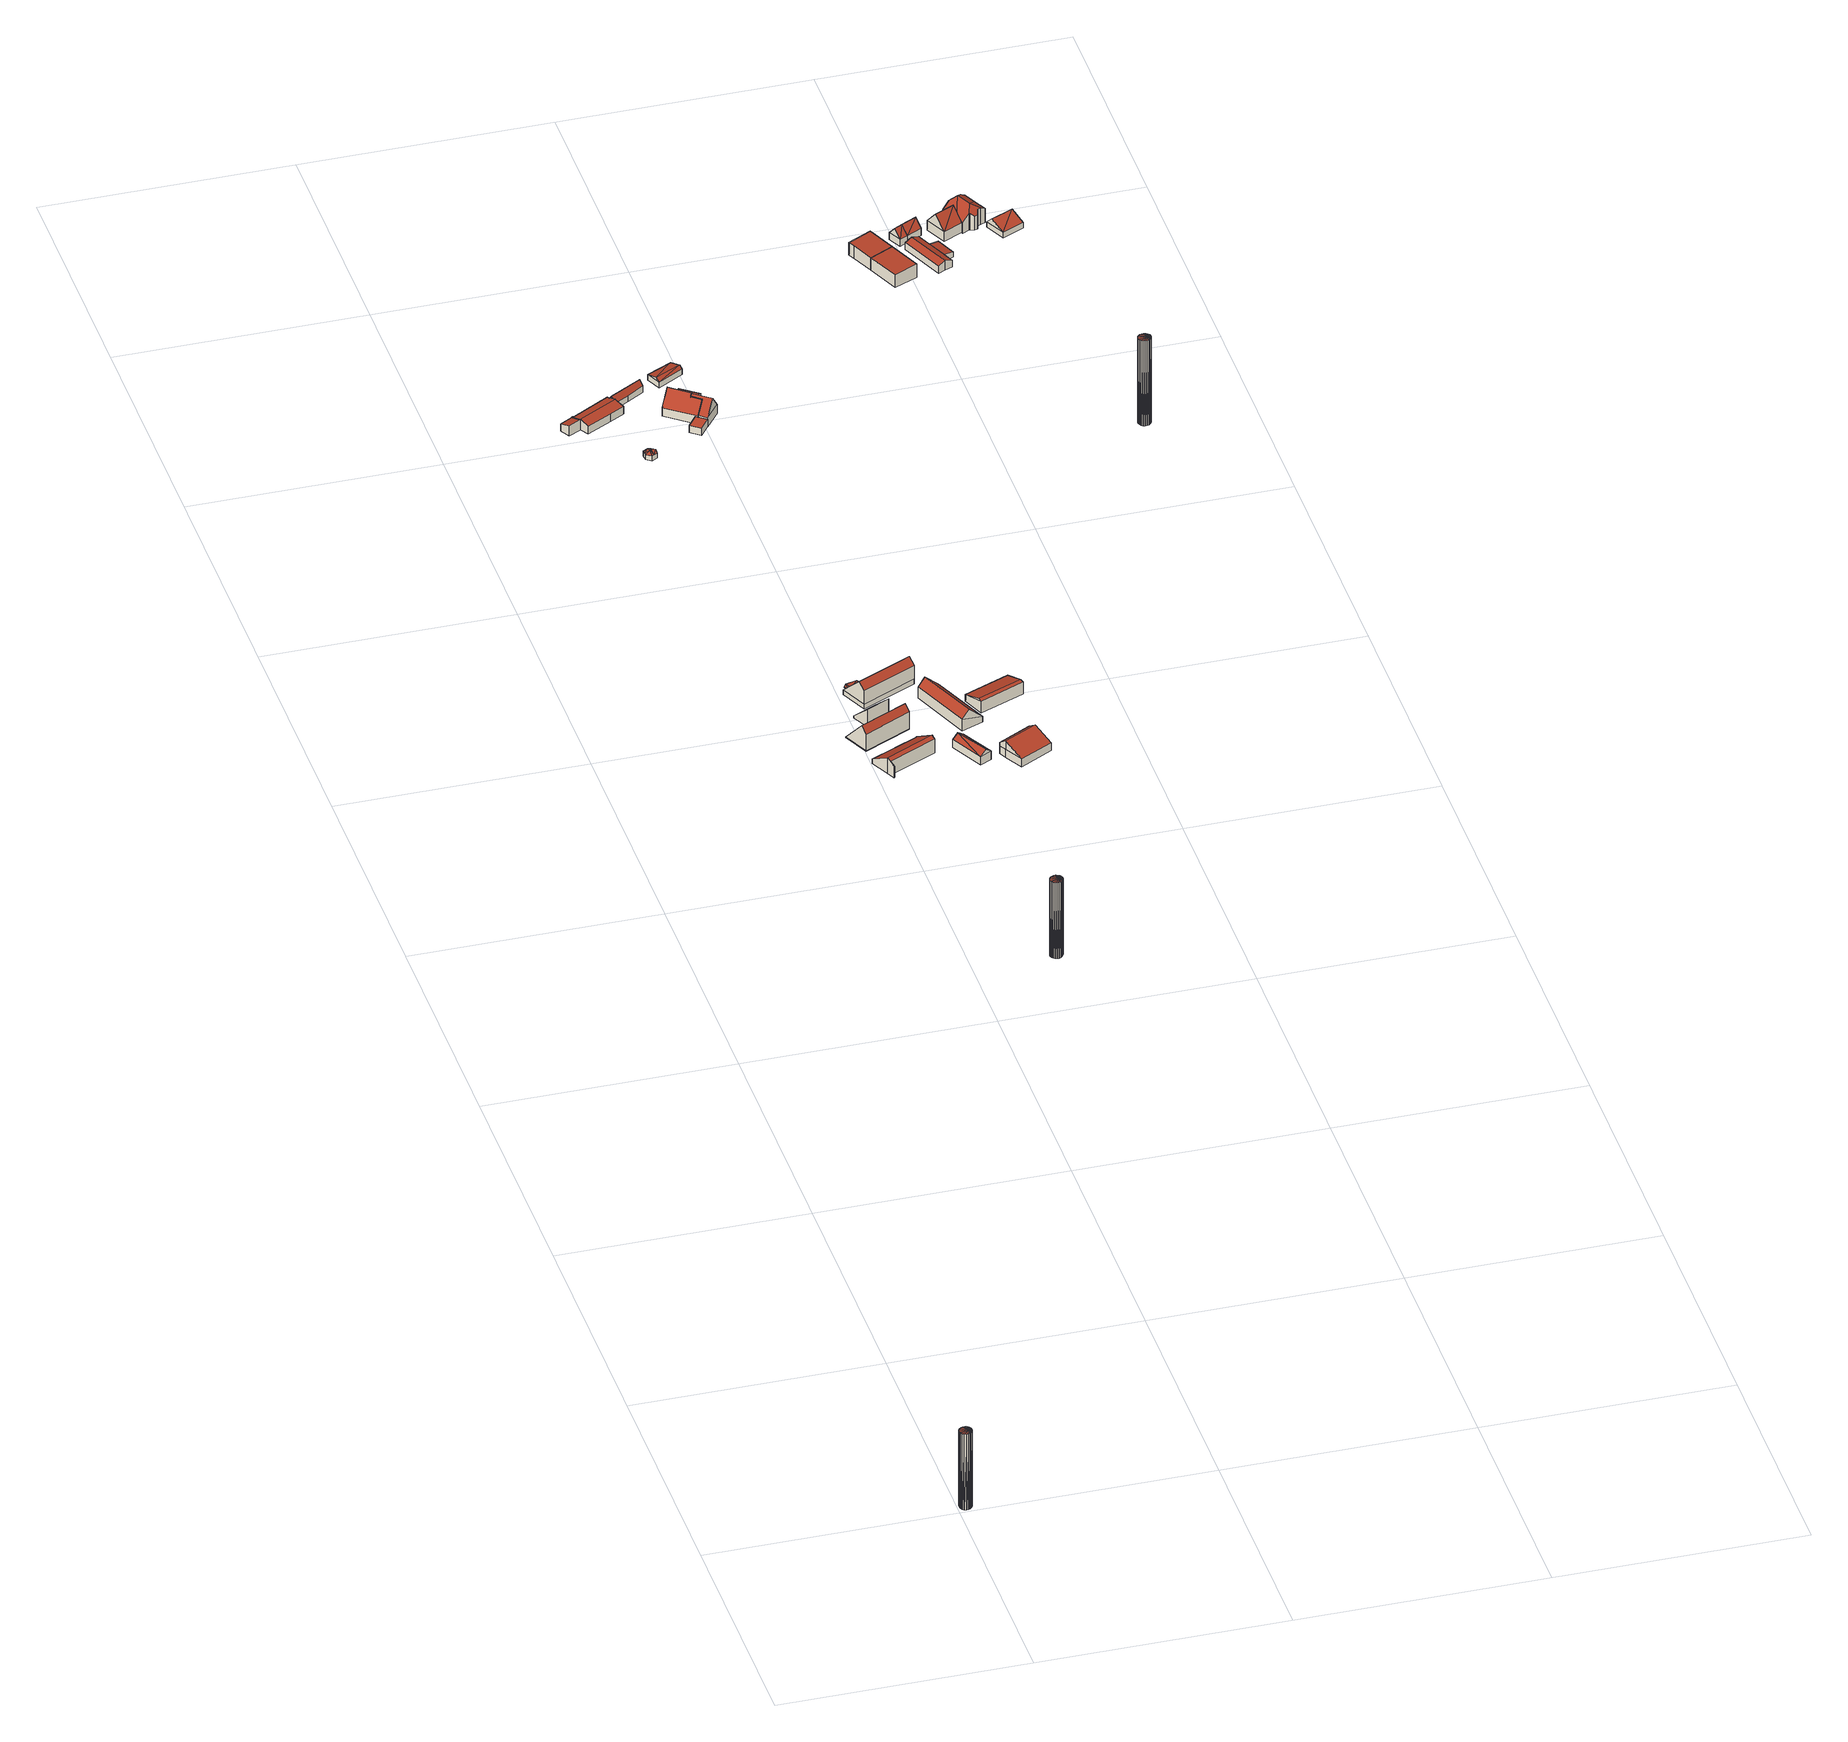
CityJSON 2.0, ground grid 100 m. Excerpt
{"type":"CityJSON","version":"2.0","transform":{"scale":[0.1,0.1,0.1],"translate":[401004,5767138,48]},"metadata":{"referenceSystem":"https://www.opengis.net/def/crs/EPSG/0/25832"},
"CityObjects":{
"building1":{"type":"Building","attributes":{"Geometrietyp2DReferenz":"1000","Gemeindeschluessel":"05566012","function":"51002_1251","roofType":"9999","measuredHeight":34.34},"geometry":[{"type":"Solid","lod":"2","boundaries":[[[[0,1,2]],[[3,4,5]],[[4,0,5]],[[6,7,3]],[[7,4,3]],[[8,9,6]],[[9,7,6]],[[10,11,8]],[[11,9,8]],[[12,13,10]],[[13,11,10]],[[14,15,12]],[[15,13,12]],[[16,17,14]],[[17,15,14]],[[18,19,16]],[[19,17,16]],[[20,21,18]],[[21,19,18]],[[22,23,20]],[[23,21,20]],[[24,25,22]],[[25,23,22]],[[26,27,24]],[[27,25,24]],[[28,29,26]],[[29,27,26]],[[30,31,28]],[[31,29,28]],[[32,33,30]],[[33,31,30]],[[34,35,32]],[[35,33,32]],[[36,37,34]],[[37,35,34]],[[38,39,36]],[[39,37,36]],[[2,1,38]],[[1,39,38]],[[5,0,2]],[[39,1,37]],[[1,0,37]],[[0,4,37]],[[4,7,37]],[[7,9,37]],[[9,11,37]],[[11,13,37]],[[13,15,37]],[[15,17,37]],[[17,19,37]],[[19,21,37]],[[21,23,37]],[[23,25,37]],[[25,27,37]],[[27,29,37]],[[29,31,37]],[[31,33,37]],[[33,35,37]],[[2,38,5]],[[38,36,5]],[[36,34,5]],[[34,32,5]],[[32,30,5]],[[30,28,5]],[[28,26,5]],[[26,24,5]],[[24,22,5]],[[22,20,5]],[[20,18,5]],[[18,16,5]],[[16,14,5]],[[14,12,5]],[[12,10,5]],[[10,8,5]],[[8,6,5]],[[6,3,5]]]],"semantics":{"surfaces":[{"type":"WallSurface"},{"type":"GroundSurface"},{"type":"RoofSurface"}],"values":[[0,0,0,0,0,0,0,0,0,0,0,0,0,0,0,0,0,0,0,0,0,0,0,0,0,0,0,0,0,0,0,0,0,0,0,0,0,0,0,0,1,1,1,1,1,1,1,1,1,1,1,1,1,1,1,1,1,1,2,2,2,2,2,2,2,2,2,2,2,2,2,2,2,2,2,2]]}}]},
"building2":{"type":"Building","attributes":{"Geometrietyp2DReferenz":"1000","Gemeindeschluessel":"05566012","function":"51002_1251","roofType":"9999","measuredHeight":34.44},"geometry":[{"type":"Solid","lod":"2","boundaries":[[[[40,41,42]],[[41,43,42]],[[44,45,40]],[[45,41,40]],[[46,47,44]],[[47,45,44]],[[48,49,46]],[[49,47,46]],[[50,51,48]],[[51,49,48]],[[52,53,50]],[[53,51,50]],[[54,55,52]],[[55,53,52]],[[56,57,54]],[[57,55,54]],[[58,59,56]],[[59,57,56]],[[60,61,58]],[[61,59,58]],[[62,63,60]],[[63,61,60]],[[64,65,62]],[[65,63,62]],[[66,67,64]],[[67,65,64]],[[68,69,66]],[[69,67,66]],[[70,71,68]],[[71,69,68]],[[72,73,70]],[[73,71,70]],[[74,75,72]],[[75,73,72]],[[76,77,74]],[[77,75,74]],[[78,79,76]],[[79,77,76]],[[42,43,78]],[[43,79,78]],[[55,57,79]],[[57,59,79]],[[59,61,79]],[[61,63,79]],[[63,65,79]],[[65,67,79]],[[67,69,79]],[[69,71,79]],[[71,73,79]],[[73,75,79]],[[75,77,79]],[[43,41,79]],[[41,45,79]],[[45,47,79]],[[47,49,79]],[[49,51,79]],[[51,53,79]],[[53,55,79]],[[40,42,44]],[[42,78,44]],[[78,76,44]],[[76,74,44]],[[74,72,44]],[[72,70,44]],[[70,68,44]],[[68,66,44]],[[66,64,44]],[[64,62,44]],[[62,60,44]],[[60,58,44]],[[58,56,44]],[[56,54,44]],[[54,52,44]],[[52,50,44]],[[50,48,44]],[[48,46,44]]]],"semantics":{"surfaces":[{"type":"WallSurface"},{"type":"GroundSurface"},{"type":"RoofSurface"}],"values":[[0,0,0,0,0,0,0,0,0,0,0,0,0,0,0,0,0,0,0,0,0,0,0,0,0,0,0,0,0,0,0,0,0,0,0,0,0,0,0,0,1,1,1,1,1,1,1,1,1,1,1,1,1,1,1,1,1,1,2,2,2,2,2,2,2,2,2,2,2,2,2,2,2,2,2,2]]}}]},
"building3":{"type":"Building","attributes":{"name":"Schirk","Gemeindeschluessel":"05566012","Geometrietyp2DReferenz":"3000","function":"31001_1000","roofType":"3100","measuredHeight":7.13},"address":[{"country":"Germany","locality":"Greven","thoroughfareNumber":"5","thoroughfareName":"Pickstiege"}],"geometry":[{"type":"Solid","lod":"2","boundaries":[[[[80,81,82,83]],[[84,85,81,80]],[[86,87,85,84]],[[88,89,87,86]],[[90,91,89,88]],[[92,93,91,90]],[[94,95,93,92]],[[96,97,95,94]],[[98,99,97,96]],[[100,101,99,98]],[[102,103,101,100]],[[83,82,103,102]],[[96,94,92,90,88,86,84,98]],[[80,83,102,100,98,84]],[[81,85,87,89,91,93,95,97,99,101,103,82]]]],"semantics":{"surfaces":[{"type":"WallSurface"},{"type":"RoofSurface"},{"type":"GroundSurface"}],"values":[[0,0,0,0,0,0,0,0,0,0,0,0,1,1,2]]}}]},
"building4":{"type":"Building","attributes":{"Gemeindeschluessel":"05566012","Geometrietyp2DReferenz":"3000","function":"31001_2700"},"children":["building4-1","building4-2"]},
"building4-1":{"type":"BuildingPart","attributes":{"roofType":"3100","measuredHeight":10.55},"parents":["building4"],"geometry":[{"type":"Solid","lod":"2","boundaries":[[[[104,105,106,107]],[[108,109,105,104]],[[110,111,109,108]],[[112,113,111,110]],[[110,114,115,107,112]],[[115,114,116,117]],[[116,114,110,108]],[[117,116,108,104]],[[115,117,104,107]],[[106,105,109,111,113]],[[113,112,107,106]]]],"semantics":{"surfaces":[{"type":"WallSurface"},{"type":"RoofSurface"},{"type":"GroundSurface"},{"type":"ClosureSurface"}],"values":[[0,0,0,0,1,1,0,0,0,2,3]]}}]},
"building4-2":{"type":"BuildingPart","attributes":{"roofType":"2100","measuredHeight":7.65},"parents":["building4"],"geometry":[{"type":"Solid","lod":"2","boundaries":[[[[118,107,106,119,120]],[[121,122,113,112,123]],[[120,119,122,121]],[[123,118,120,121]],[[106,113,122,119]],[[112,107,118,123]],[[113,106,107,112]]]],"semantics":{"surfaces":[{"type":"WallSurface"},{"type":"RoofSurface"},{"type":"GroundSurface"},{"type":"ClosureSurface"}],"values":[[0,0,0,1,2,0,3]]}}]},
"building5":{"type":"Building","attributes":{"Gemeindeschluessel":"05566012","Geometrietyp2DReferenz":"3000","function":"31001_2700"},"children":["building5-1","building5-2"]},
"building5-1":{"type":"BuildingPart","attributes":{"roofType":"3100","measuredHeight":11.07},"parents":["building5"],"geometry":[{"type":"Solid","lod":"2","boundaries":[[[[124,125,126,127,128]],[[129,130,125,124]],[[131,132,130,129]],[[133,134,132,131]],[[135,136,137,134,133]],[[135,133,138,139,124,128]],[[139,138,140,141]],[[141,140,131,129]],[[140,138,133,131]],[[139,141,129,124]],[[126,125,130,132,134,137]],[[142,136,135,128,127]],[[126,137,136,127]],[[136,142,127]]]],"semantics":{"surfaces":[{"type":"WallSurface"},{"type":"RoofSurface"},{"type":"GroundSurface"},{"type":"ClosureSurface"}],"values":[[0,0,0,0,0,1,1,0,0,0,2,0,3,3]]}}]},
"building5-2":{"type":"BuildingPart","attributes":{"roofType":"3100","measuredHeight":1},"parents":["building5"],"geometry":[{"type":"Solid","lod":"2","boundaries":[[[[143,144,145,146]],[[127,126,144,143]],[[146,145,137,136]],[[136,142,147]],[[147,146,136]],[[142,127,143]],[[143,147,142]],[[147,143,146]],[[144,126,137,145]],[[126,127,136,137]],[[136,127,142]]]],"semantics":{"surfaces":[{"type":"WallSurface"},{"type":"RoofSurface"},{"type":"GroundSurface"},{"type":"ClosureSurface"}],"values":[[0,0,0,1,1,1,1,0,2,3,3]]}}]},
"building6":{"type":"Building","attributes":{"Gemeindeschluessel":"05566012","Geometrietyp2DReferenz":"3000","function":"31001_2700","roofType":"3100","measuredHeight":5.68},"geometry":[{"type":"Solid","lod":"2","boundaries":[[[[148,149,150,151]],[[152,153,149,148]],[[154,155,153,152]],[[151,150,155,154]],[[148,156,152]],[[154,157,151]],[[156,148,151]],[[151,157,156]],[[152,156,157]],[[157,154,152]],[[149,153,155,150]]]],"semantics":{"surfaces":[{"type":"WallSurface"},{"type":"RoofSurface"},{"type":"GroundSurface"}],"values":[[0,0,0,0,0,0,1,1,1,1,2]]}}]},
"building7":{"type":"Building","attributes":{"Gemeindeschluessel":"05566012","Geometrietyp2DReferenz":"3000","function":"51009_1610","roofType":"5000","measuredHeight":2.9},"geometry":[{"type":"Solid","lod":"2","boundaries":[[[[158,159,160,161]],[[162,163,159,158]],[[164,165,163,162]],[[166,167,165,164]],[[168,169,167,166]],[[161,160,169,168]],[[170,171,158]],[[170,158,161]],[[161,172,170]],[[164,173,174]],[[166,164,174]],[[174,175,166]],[[174,170,172]],[[175,174,172]],[[172,168,175]],[[173,162,171]],[[173,171,170]],[[170,174,173]],[[158,171,162]],[[166,175,168]],[[162,173,164]],[[168,172,161]],[[159,163,165,167,169,160]]]],"semantics":{"surfaces":[{"type":"WallSurface"},{"type":"RoofSurface"},{"type":"GroundSurface"}],"values":[[0,0,0,0,0,0,1,1,1,1,1,1,1,1,1,1,1,1,0,0,0,0,2]]}}]},
"building8":{"type":"Building","attributes":{"Gemeindeschluessel":"05566012","Geometrietyp2DReferenz":"3000","function":"31001_2700"},"children":["building8-1","building8-2","building8-3"]},
"building8-1":{"type":"BuildingPart","attributes":{"roofType":"3100","measuredHeight":4.64},"parents":["building8"],"geometry":[{"type":"Solid","lod":"2","boundaries":[[[[176,177,178,179]],[[180,181,177,176]],[[182,181,180]],[[183,184,185]],[[186,187,183,185]],[[188,189,187,186]],[[190,191,189,188]],[[192,193,191,190]],[[194,195,193,192]],[[196,197,198,195,194]],[[199,200,201,202,203]],[[179,178,200,199]],[[194,192,190,188,186,196]],[[185,204,205,206,180,176,179,199,203,196,186]],[[177,181,207,183,187,189,191,193,195,198,201,200,178]],[[182,180,206]],[[204,185,184]],[[207,205,204,184,183]],[[181,182,206,205,207]],[[202,197,196,203]],[[197,202,201,198]]]],"semantics":{"surfaces":[{"type":"WallSurface"},{"type":"RoofSurface"},{"type":"GroundSurface"},{"type":"ClosureSurface"}],"values":[[0,0,0,0,0,0,0,0,0,0,0,0,1,1,2,0,0,3,3,0,3]]}}]},
"building8-2":{"type":"BuildingPart","attributes":{"roofType":"3100","measuredHeight":5.12},"parents":["building8"],"geometry":[{"type":"Solid","lod":"2","boundaries":[[[[208,209,181,182]],[[210,211,209,208]],[[212,213,211,210]],[[214,215,213,212]],[[216,217,215,214]],[[184,183,217,216]],[[210,208,182,206,218,212]],[[204,184,216,214,212,218]],[[207,181,209,211,213,215,217,183]],[[204,218,205]],[[183,184,204,205,207]],[[205,218,206]],[[205,206,182,181,207]]]],"semantics":{"surfaces":[{"type":"WallSurface"},{"type":"RoofSurface"},{"type":"GroundSurface"},{"type":"ClosureSurface"}],"values":[[0,0,0,0,0,0,1,1,2,0,3,0,3]]}}]},
"building8-3":{"type":"BuildingPart","attributes":{"roofType":"2100","measuredHeight":4.58},"parents":["building8"],"geometry":[{"type":"Solid","lod":"2","boundaries":[[[[219,220,195,194]],[[221,222,220,219]],[[202,201,222,221]],[[219,194,197,202,221]],[[198,195,220,222,201]],[[198,197,194,195]],[[201,202,197,198]]]],"semantics":{"surfaces":[{"type":"WallSurface"},{"type":"RoofSurface"},{"type":"GroundSurface"},{"type":"ClosureSurface"}],"values":[[0,0,0,1,2,3,3]]}}]},
"building9":{"type":"Building","attributes":{"Gemeindeschluessel":"05566012","Geometrietyp2DReferenz":"3000","function":"31001_2700","roofType":"3100","measuredHeight":8.36},"geometry":[{"type":"Solid","lod":"2","boundaries":[[[[223,224,225,226]],[[227,228,224,223]],[[229,230,228,227]],[[226,225,230,229]],[[223,231,227]],[[229,232,226]],[[226,232,231,223]],[[227,231,232,229]],[[224,228,230,225]]]],"semantics":{"surfaces":[{"type":"WallSurface"},{"type":"RoofSurface"},{"type":"GroundSurface"}],"values":[[0,0,0,0,0,0,1,1,2]]}}]},
"building10":{"type":"Building","attributes":{"Gemeindeschluessel":"05566012","Geometrietyp2DReferenz":"3000","function":"31001_2700","roofType":"5000","measuredHeight":7.42},"geometry":[{"type":"Solid","lod":"2","boundaries":[[[[233,234,235,236]],[[237,238,234,233]],[[239,240,238,237]],[[241,242,240,239]],[[243,244,242,241]],[[236,235,244,243]],[[237,245,246,239]],[[247,248,246,245]],[[247,245,233,236]],[[246,248,243,241]],[[246,241,239]],[[245,237,233]],[[248,247,236,243]],[[234,238,240,242,244,235]]]],"semantics":{"surfaces":[{"type":"WallSurface"},{"type":"RoofSurface"},{"type":"GroundSurface"}],"values":[[0,0,0,0,0,0,1,1,0,0,0,0,0,2]]}}]},
"building11":{"type":"Building","attributes":{"Gemeindeschluessel":"05566012","Geometrietyp2DReferenz":"3000","function":"31001_2700","roofType":"3100","measuredHeight":5.59},"geometry":[{"type":"Solid","lod":"2","boundaries":[[[[249,250,251,252]],[[253,254,250,249]],[[255,256,254,253]],[[252,251,256,255]],[[249,257,253]],[[255,258,252]],[[252,258,257,249]],[[253,257,258,255]],[[250,254,256,251]]]],"semantics":{"surfaces":[{"type":"WallSurface"},{"type":"RoofSurface"},{"type":"GroundSurface"}],"values":[[0,0,0,0,0,0,1,1,2]]}}]},
"building12":{"type":"Building","attributes":{"Gemeindeschluessel":"05566012","Geometrietyp2DReferenz":"3000","function":"31001_1000","roofType":"5000","measuredHeight":9.87},"address":[{"country":"Germany","locality":"Greven","thoroughfareNumber":"225","thoroughfareName":"Hanseller Str."}],"geometry":[{"type":"Solid","lod":"2","boundaries":[[[[259,260,261,262]],[[263,264,260,259]],[[265,266,264,263]],[[267,268,266,265]],[[269,270,268,267]],[[271,272,270,269]],[[262,261,272,271]],[[267,265,273,274,271,269]],[[263,259,262,274,273]],[[263,273,265]],[[271,274,262]],[[260,264,266,268,270,272,261]]]],"semantics":{"surfaces":[{"type":"WallSurface"},{"type":"RoofSurface"},{"type":"GroundSurface"}],"values":[[0,0,0,0,0,0,0,1,1,0,0,2]]}}]},
"building13":{"type":"Building","attributes":{"Gemeindeschluessel":"05566012","Geometrietyp2DReferenz":"3000","function":"51009_1610","roofType":"1000","measuredHeight":3.19},"geometry":[{"type":"Solid","lod":"2","boundaries":[[[[275,276,277,278]],[[279,280,276,275]],[[281,282,280,279]],[[278,277,282,281]],[[279,275,278,281]],[[276,280,282,277]]]],"semantics":{"surfaces":[{"type":"WallSurface"},{"type":"RoofSurface"},{"type":"GroundSurface"}],"values":[[0,0,0,0,1,2]]}}]},
"building14":{"type":"Building","attributes":{"Gemeindeschluessel":"05566012","Geometrietyp2DReferenz":"3000","function":"31001_1000","roofType":"2100","measuredHeight":4.01},"geometry":[{"type":"Solid","lod":"2","boundaries":[[[[283,260,284,285]],[[286,261,260,283]],[[287,288,261,286]],[[285,284,288,287]],[[286,283,285,287]],[[260,261,288,284]]]],"semantics":{"surfaces":[{"type":"WallSurface"},{"type":"RoofSurface"},{"type":"GroundSurface"}],"values":[[0,0,0,0,1,2]]}}]},
"building15":{"type":"Building","attributes":{"Gemeindeschluessel":"05566012","Geometrietyp2DReferenz":"3000","function":"31001_1000","roofType":"5000","measuredHeight":9.81},"geometry":[{"type":"Solid","lod":"2","boundaries":[[[[289,268,270,290]],[[291,266,268,289]],[[292,264,266,291]],[[293,294,264,292]],[[295,296,294,293]],[[290,270,296,295]],[[297,298,291,289,290,295]],[[293,292,298,297]],[[293,297,295]],[[291,298,292]],[[268,266,264,294,296,270]]]],"semantics":{"surfaces":[{"type":"WallSurface"},{"type":"RoofSurface"},{"type":"GroundSurface"}],"values":[[0,0,0,0,0,0,1,1,0,0,2]]}}]},
"building16":{"type":"Building","attributes":{"Gemeindeschluessel":"05566012","Geometrietyp2DReferenz":"3000","function":"31001_2700","roofType":"3100","measuredHeight":3.81},"geometry":[{"type":"Solid","lod":"2","boundaries":[[[[299,300,301,302]],[[303,304,300,299]],[[305,306,304,303]],[[302,301,306,305]],[[299,307,303]],[[305,308,302]],[[308,307,299]],[[299,302,308]],[[305,303,307]],[[307,308,305]],[[300,304,306,301]]]],"semantics":{"surfaces":[{"type":"WallSurface"},{"type":"RoofSurface"},{"type":"GroundSurface"}],"values":[[0,0,0,0,0,0,1,1,1,1,2]]}}]},
"building17":{"type":"Building","attributes":{"Gemeindeschluessel":"05566012","Geometrietyp2DReferenz":"3000","function":"31001_2700","roofType":"2100","measuredHeight":6.16},"geometry":[{"type":"Solid","lod":"2","boundaries":[[[[309,310,311,312]],[[313,314,310,309]],[[315,316,314,313]],[[317,318,316,315]],[[312,311,318,317]],[[315,313,309,312,317]],[[310,314,316,318,311]]]],"semantics":{"surfaces":[{"type":"WallSurface"},{"type":"RoofSurface"},{"type":"GroundSurface"}],"values":[[0,0,0,0,0,1,2]]}}]},
"building18":{"type":"Building","attributes":{"Gemeindeschluessel":"05566012","Geometrietyp2DReferenz":"3000","function":"31001_2700","roofType":"2100","measuredHeight":6.18},"geometry":[{"type":"Solid","lod":"2","boundaries":[[[[319,320,321,322]],[[323,316,320,319]],[[313,314,316,323]],[[322,321,314,313]],[[323,319,322,313]],[[320,316,314,321]]]],"semantics":{"surfaces":[{"type":"WallSurface"},{"type":"RoofSurface"},{"type":"GroundSurface"}],"values":[[0,0,0,0,1,2]]}}]},
"building19":{"type":"Building","attributes":{"Gemeindeschluessel":"05566012","Geometrietyp2DReferenz":"3000","function":"31001_2700","roofType":"3100","measuredHeight":6.69},"geometry":[{"type":"Solid","lod":"2","boundaries":[[[[324,325,326,327]],[[328,329,325,324]],[[330,331,329,328]],[[327,326,331,330]],[[324,332,328]],[[330,333,327]],[[333,332,324]],[[324,327,333]],[[332,333,330]],[[330,328,332]],[[325,329,331,326]]]],"semantics":{"surfaces":[{"type":"WallSurface"},{"type":"RoofSurface"},{"type":"GroundSurface"}],"values":[[0,0,0,0,0,0,1,1,1,1,2]]}}]},
"building20":{"type":"Building","attributes":{"Gemeindeschluessel":"05566012","Geometrietyp2DReferenz":"3000","function":"31001_2700"},"children":["building20-1","building20-2"]},
"building20-1":{"type":"BuildingPart","attributes":{"roofType":"3100","measuredHeight":4.3},"parents":["building20"],"geometry":[{"type":"Solid","lod":"2","boundaries":[[[[334,335,336,337]],[[338,339,335,334]],[[340,338,339,338]],[[341,342,343,344]],[[345,346,342,341]],[[347,348,346,345]],[[349,350,348,347]],[[337,336,350,349]],[[341,344,340,338,334,337,345]],[[349,347,345,337]],[[335,339,343,342,346,348,350,336]],[[338,340,344]],[[343,339,338,344]]]],"semantics":{"surfaces":[{"type":"WallSurface"},{"type":"RoofSurface"},{"type":"GroundSurface"},{"type":"ClosureSurface"}],"values":[[0,0,0,0,0,0,0,0,1,1,2,0,3]]}}]},
"building20-2":{"type":"BuildingPart","attributes":{"roofType":"2100","measuredHeight":3},"parents":["building20"],"geometry":[{"type":"Solid","lod":"2","boundaries":[[[[351,352,339,338]],[[353,354,352,351]],[[344,343,354,353]],[[353,351,338,344]],[[352,354,343,339]],[[343,344,338,339]]]],"semantics":{"surfaces":[{"type":"WallSurface"},{"type":"RoofSurface"},{"type":"GroundSurface"},{"type":"ClosureSurface"}],"values":[[0,0,0,1,2,3]]}}]},
"building21":{"type":"Building","attributes":{"Gemeindeschluessel":"05566012","Geometrietyp2DReferenz":"3000","function":"31001_2460","roofType":"3100","measuredHeight":6.7},"geometry":[{"type":"Solid","lod":"2","boundaries":[[[[355,356,331,330]],[[357,358,356,355]],[[327,326,358,357]],[[330,331,326,327]],[[355,359,357]],[[327,360,330]],[[360,359,355]],[[355,330,360]],[[359,360,327]],[[327,357,359]],[[356,358,326,331]]]],"semantics":{"surfaces":[{"type":"WallSurface"},{"type":"RoofSurface"},{"type":"GroundSurface"}],"values":[[0,0,0,0,0,0,1,1,1,1,2]]}}]},
"building22":{"type":"Building","attributes":{"Geometrietyp2DReferenz":"1000","Gemeindeschluessel":"05566012","function":"51002_1251","roofType":"9999","measuredHeight":38.51},"geometry":[{"type":"Solid","lod":"2","boundaries":[[[[361,362,363]],[[362,364,363]],[[365,366,361]],[[366,362,361]],[[367,368,365]],[[368,366,365]],[[369,370,367]],[[370,368,367]],[[371,372,369]],[[372,370,369]],[[373,374,371]],[[374,372,371]],[[375,376,373]],[[376,374,373]],[[377,378,375]],[[378,376,375]],[[379,380,377]],[[380,378,377]],[[381,382,379]],[[382,380,379]],[[383,384,381]],[[384,382,381]],[[385,386,383]],[[386,384,383]],[[387,388,385]],[[388,386,385]],[[389,390,387]],[[390,388,387]],[[391,392,389]],[[392,390,389]],[[393,394,391]],[[394,392,391]],[[395,396,393]],[[396,394,393]],[[397,398,395]],[[398,396,395]],[[399,400,397]],[[400,398,397]],[[363,364,399]],[[364,400,399]],[[364,362,400]],[[362,366,400]],[[366,368,400]],[[368,370,400]],[[370,372,400]],[[372,374,400]],[[374,376,400]],[[376,378,400]],[[378,380,400]],[[380,382,400]],[[382,384,400]],[[384,386,400]],[[386,388,400]],[[388,390,400]],[[390,392,400]],[[392,394,400]],[[394,396,400]],[[396,398,400]],[[361,363,365]],[[363,399,365]],[[399,397,365]],[[397,395,365]],[[395,393,365]],[[393,391,365]],[[391,389,365]],[[389,387,365]],[[387,385,365]],[[385,383,365]],[[383,381,365]],[[381,379,365]],[[379,377,365]],[[377,375,365]],[[375,373,365]],[[373,371,365]],[[371,369,365]],[[369,367,365]]]],"semantics":{"surfaces":[{"type":"WallSurface"},{"type":"GroundSurface"},{"type":"RoofSurface"}],"values":[[0,0,0,0,0,0,0,0,0,0,0,0,0,0,0,0,0,0,0,0,0,0,0,0,0,0,0,0,0,0,0,0,0,0,0,0,0,0,0,0,1,1,1,1,1,1,1,1,1,1,1,1,1,1,1,1,1,1,2,2,2,2,2,2,2,2,2,2,2,2,2,2,2,2,2,2]]}}]},
"building23":{"type":"Building","attributes":{"name":"Höckenkamp","Gemeindeschluessel":"05566012","Geometrietyp2DReferenz":"3000","function":"31001_1000"},"address":[{"country":"Germany","locality":"Greven","thoroughfareNumber":"9","thoroughfareName":"Pickstiege"}],"children":["building23-1","building23-2"]},
"building23-1":{"type":"BuildingPart","attributes":{"roofType":"3300","measuredHeight":9.71},"parents":["building23"],"geometry":[{"type":"Solid","lod":"2","boundaries":[[[[401,402,403,404]],[[405,406,402,401]],[[407,408,406,405]],[[409,410,408,407]],[[411,412,410,409]],[[413,414,412,411]],[[415,416,414,413]],[[417,418,416,415]],[[419,420,418,417]],[[421,422,420,419]],[[423,424,422,421]],[[425,426,424,423]],[[427,428,426,425]],[[429,430,428,427]],[[431,432,433,434,435]],[[404,403,432,431]],[[421,419,417,415,413,436,423]],[[401,437,405]],[[411,409,436,413]],[[407,405,437,436,409]],[[438,429,427,425,423,436,437,439]],[[404,431,435,440,439,437,401]],[[402,406,408,410,412,414,416,418,420,422,424,426,428,441,433,432,403]],[[430,429,438]],[[428,430,442,441]],[[430,438,439,442]],[[440,435,434]],[[442,434,433,441]],[[442,439,440,434]]]],"semantics":{"surfaces":[{"type":"WallSurface"},{"type":"RoofSurface"},{"type":"GroundSurface"},{"type":"ClosureSurface"}],"values":[[0,0,0,0,0,0,0,0,0,0,0,0,0,0,0,0,1,1,1,1,1,1,2,0,3,3,0,3,3]]}}]},
"building23-2":{"type":"BuildingPart","attributes":{"roofType":"3100","measuredHeight":9.86},"parents":["building23"],"geometry":[{"type":"Solid","lod":"2","boundaries":[[[[443,444,428,430]],[[445,446,444,443]],[[434,433,446,445]],[[447,440,434,448]],[[445,448,434]],[[448,443,447]],[[443,430,438,447]],[[448,445,443]],[[441,428,444,446,433]],[[441,442,430,428]],[[433,434,442,441]],[[438,439,440,447]],[[438,430,442,439]],[[439,442,434,440]]]],"semantics":{"surfaces":[{"type":"WallSurface"},{"type":"RoofSurface"},{"type":"GroundSurface"},{"type":"ClosureSurface"}],"values":[[0,0,0,1,1,1,1,0,2,3,3,0,3,3]]}}]},
"building24":{"type":"Building","attributes":{"Gemeindeschluessel":"05566012","Geometrietyp2DReferenz":"3000","function":"31001_2460","roofType":"3100","measuredHeight":5.28},"geometry":[{"type":"Solid","lod":"2","boundaries":[[[[449,450,451,452]],[[453,454,450,449]],[[455,456,454,453]],[[452,451,456,455]],[[449,457,453]],[[455,458,452]],[[458,457,449]],[[449,452,458]],[[455,453,457]],[[457,458,455]],[[450,454,456,451]]]],"semantics":{"surfaces":[{"type":"WallSurface"},{"type":"RoofSurface"},{"type":"GroundSurface"}],"values":[[0,0,0,0,0,0,1,1,1,1,2]]}}]}
},
"vertices":[
[54,29,13],[52,37,13],[52,37,356],[54,21,356],[54,21,13],[54,29,356],[52,14,356],[52,14,13],[47,8,356],[47,8,13],[41,3,356],[41,3,13],[34,1,356],[34,1,13],[26,1,356],[26,1,13],[18,3,356],[18,3,13],[12,8,356],[12,8,13],[7,14,356],[7,14,13],[5,21,356],[5,21,13],[5,29,356],[5,29,13],[7,37,356],[7,37,13],[12,43,356],[12,43,13],[18,48,356],[18,48,13],[26,50,356],[26,50,13],[34,50,356],[34,50,13],[41,48,356],[41,48,13],[47,43,356],[47,43,13],
[1344,3347,358],[1344,3347,14],[1340,3354,358],[1340,3354,14],[1347,3340,358],[1347,3340,14],[1347,3332,358],[1347,3332,14],[1344,3325,358],[1344,3325,14],[1340,3318,358],[1340,3318,14],[1334,3314,358],[1334,3314,14],[1326,3311,358],[1326,3311,14],[1318,3311,358],[1318,3311,14],[1311,3314,358],[1311,3314,14],[1305,3318,358],[1305,3318,14],[1300,3325,358],[1300,3325,14],[1298,3332,358],[1298,3332,14],[1298,3340,358],[1298,3340,14],[1300,3347,358],[1300,3347,14],[1305,3354,358],[1305,3354,14],[1311,3358,358],[1311,3358,14],[1318,3361,358],[1318,3361,14],[1326,3361,358],[1326,3361,14],[1334,3358,358],[1334,3358,14],
[1053,4590,68],[1053,4590,16],[1055,4591,16],[1055,4591,68],[1037,4624,87],[1037,4624,16],[1000,4702,36],[1000,4702,16],[1100,4749,36],[1100,4749,16],[1102,4746,38],[1102,4746,16],[1197,4791,38],[1197,4791,16],[1196,4795,36],[1196,4795,16],[1199,4796,36],[1199,4796,16],[1236,4719,87],[1236,4719,16],[1242,4704,79],[1242,4704,16],[1046,4611,79],[1046,4611,16],
[1193,4876,17],[1193,4876,14],[1143,4982,14],[1143,4982,17],[1001,4785,17],[1001,4785,14],[951,4892,17],[951,4892,14],[1047,4937,17],[1047,4937,14],[991,4807,120],[1183,4898,120],[1001,4785,92],[1193,4876,93],
[1143,4982,91],[1111,5050,14],[1111,5050,23],[1015,5004,23],[1015,5004,14],[1047,4937,91],
[1240,5263,35],[1240,5263,14],[1104,5200,14],[1104,5200,17],[1104,5200,35],[1290,5154,35],[1290,5154,14],[1068,5050,35],[1068,5050,14],[1018,5159,35],[1018,5159,14],[1048,5173,35],[1048,5173,17],[1048,5173,14],[1056,5075,124],[1279,5178,124],[1068,5050,98],[1290,5154,98],[1056,5177,24],
[1090,5230,17],[1090,5230,14],[1034,5203,14],[1034,5203,17],[1042,5208,24],
[1433,4611,50],[1433,4611,13],[1363,4746,13],[1363,4746,50],[1386,4587,50],[1386,4587,13],[1316,4722,50],[1316,4722,13],[1410,4599,70],[1340,4734,70],
[773,6841,30],[773,6841,9],[750,6855,9],[750,6855,30],[773,6816,30],[773,6816,9],[750,6804,30],[750,6804,9],[728,6818,30],[728,6818,9],[727,6844,30],[727,6844,9],[755,6842,38],[773,6837,33],[746,6853,33],[758,6808,32],[749,6831,38],[728,6827,33],
[689,7202,39],[689,7202,4],[536,7115,4],[536,7115,40],[691,7198,40],[691,7198,4],[691,7198,31],[709,7167,4],[709,7167,31],[709,7167,50],[710,7166,50],[710,7166,4],[731,7129,39],[731,7129,4],[672,7095,39],[672,7095,4],[569,7041,39],[569,7041,4],[550,7075,50],[550,7075,4],[549,7076,50],[549,7076,49],[549,7076,4],[533,7120,38],[533,7120,4],[527,7116,4],[527,7116,37],[527,7116,38],[703,7177,47],[700,7182,45],[696,7190,43],[700,7182,4],
[759,7233,36],[759,7233,4],[821,7271,33],[821,7271,4],[830,7257,55],[830,7257,4],[838,7243,33],[838,7243,4],[769,7201,30],[769,7201,4],[700,7182,55],
[499,7048,49],[499,7048,4],[477,7088,37],[477,7088,4],
[1468,4850,38],[1468,4850,14],[1367,5097,14],[1367,5097,38],[1380,4814,66],[1380,4814,14],[1279,5061,66],[1279,5061,14],[1409,4826,97],[1308,5073,97],
[1622,4676,50],[1622,4676,15],[1607,4705,15],[1607,4705,50],[1662,4601,50],[1662,4601,15],[1528,4530,50],[1528,4530,15],[1488,4605,50],[1488,4605,15],[1473,4634,50],[1473,4634,15],[1622,4676,89],[1488,4605,89],[1607,4705,66],[1473,4634,66],
[1627,5070,45],[1627,5070,14],[1443,4995,14],[1443,4995,45],[1663,4981,67],[1663,4981,14],[1479,4906,67],[1479,4906,14],[1657,4996,70],[1473,4921,70],
[992,7094,47],[992,7094,6],[922,7148,6],[922,7148,47],[999,7088,47],[999,7088,6],[967,7047,94],[967,7047,6],[1004,7018,94],[1004,7018,6],[979,6986,44],[979,6986,6],[865,7074,44],[865,7074,6],[972,7053,105],[895,7113,105],
[1009,6962,40],[1009,6962,8],[970,6993,8],[970,6993,40],[971,6913,40],[971,6913,8],[932,6943,40],[932,6943,8],
[992,7094,46],[1035,7149,6],[1035,7149,24],[922,7148,46],[965,7203,24],[965,7203,6],
[1004,7018,96],[979,6986,47],[967,7047,96],[999,7088,45],[1066,7036,45],[1066,7036,6],[1009,6962,47],[1009,6962,6],[1038,7000,104],[971,7052,104],
[980,7363,30],[980,7363,5],[877,7314,5],[877,7314,30],[1009,7311,30],[1009,7311,5],[904,7253,30],[904,7253,5],[1003,7322,43],[897,7268,43],
[1909,7923,67],[1909,7923,6],[1815,7881,6],[1815,7881,61],[1960,7805,67],[1960,7805,6],[1866,7764,61],[1866,7764,6],[1827,7854,61],[1827,7854,6],
[1923,7632,62],[1923,7632,6],[2017,7673,6],[2017,7673,67],[1866,7764,62],
[2014,7882,36],[2014,7882,5],[2045,7898,5],[2045,7898,36],[1987,7936,36],[1987,7936,5],[2018,7952,36],[2018,7952,5],[2000,7909,71],[2032,7925,71],
[2084,7881,38],[2084,7881,7],[2054,7868,7],[2054,7868,50],[2109,7823,37],[2109,7823,7],[2109,7823,38],[2162,7700,37],[2162,7700,7],[2144,7742,7],[2144,7742,37],[2132,7687,50],[2132,7687,7],[2102,7674,37],[2102,7674,7],[2024,7855,38],[2024,7855,7],
[2149,7841,30],[2149,7841,7],[2183,7759,30],[2183,7759,7],
[2080,7983,36],[2080,7983,5],[2107,7929,36],[2107,7929,5],[2094,7956,72],[2032,7925,72],
[2598,6557,393],[2598,6557,8],[2593,6563,393],[2593,6563,8],[2600,6550,393],[2600,6550,8],[2600,6542,393],[2600,6542,8],[2598,6534,393],[2598,6534,8],[2593,6528,393],[2593,6528,8],[2587,6523,393],[2587,6523,8],[2580,6521,393],[2580,6521,8],[2572,6521,393],[2572,6521,8],[2564,6523,393],[2564,6523,8],[2558,6528,393],[2558,6528,8],[2553,6534,393],[2553,6534,8],[2551,6542,393],[2551,6542,8],[2551,6550,393],[2551,6550,8],[2553,6557,393],[2553,6557,8],[2558,6563,393],[2558,6563,8],[2564,6568,393],[2564,6568,8],[2572,6570,393],[2572,6570,8],[2580,6570,393],[2580,6570,8],[2587,6568,393],[2587,6568,8],
[2238,8011,83],[2238,8011,8],[2211,7999,8],[2211,7999,55],[2291,8035,83],[2291,8035,8],[2309,8044,70],[2309,8044,8],[2331,7997,70],[2331,7997,8],[2357,7940,70],[2357,7940,8],[2339,7932,83],[2339,7932,8],[2325,7926,83],[2325,7926,8],[2319,7908,70],[2319,7908,8],[2307,7903,70],[2307,7903,8],[2290,7909,83],[2290,7909,8],[2286,7908,83],[2286,7908,8],[2258,7895,55],[2258,7895,8],[2256,7900,54],[2256,7900,8],[2256,7900,55],[2256,7900,52],[2216,7988,55],[2216,7988,8],[2215,7988,8],[2215,7988,52],[2215,7988,55],[2298,7939,105],[2269,8002,105],[2255,7901,55],[2244,7926,55],[2216,7986,55],[2244,7926,8],[2244,7926,52],
[2177,7864,52],[2177,7864,8],[2137,7952,52],[2137,7952,8],[2236,7944,107],[2157,7908,107],
[2445,7955,29],[2445,7955,5],[2355,7913,5],[2355,7913,29],[2485,7871,29],[2485,7871,5],[2396,7829,29],[2396,7829,5],[2458,7928,58],[2368,7885,58]
]}
